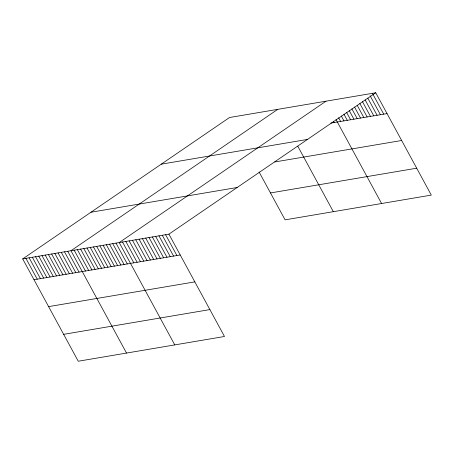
<?xml version="1.0" encoding="UTF-8"?>
<svg xmlns="http://www.w3.org/2000/svg" width="454" height="454" viewBox="0 0 454 454"><rect width="100%" height="100%" fill="white"/><g stroke="black" fill="none" stroke-linecap="round" stroke-linejoin="round"><path stroke-width="0.68" d="M22.7 258.899L168.916 234.151L224.48 336.488L78.264 361.236L22.7 258.899L229.52 117.512L375.736 92.764L431.3 195.101L285.084 219.849L259.109 172.009M277.774 109.346L70.949 250.733L126.513 353.07M326.023 101.18L119.203 242.567L174.767 344.904M168.916 234.151L375.736 92.764M330.898 123.091L387.041 113.591M161.272 164.172L307.483 139.423M274.732 161.97L401.648 140.49M90.953 212.239L237.164 187.496M270.482 192.95L416.693 168.201M34.005 279.726L180.221 254.978M48.612 306.62L194.828 281.877M63.656 334.337L209.873 309.588M372.422 93.325L383.726 114.153M370.106 95.726L380.412 114.714M367.791 98.121L377.098 115.271M365.141 99.908L373.784 115.832M362.491 101.696L370.47 116.394M359.84 103.484L367.155 116.956M357.19 105.266L363.841 117.518M354.546 107.053L360.527 118.08M351.895 108.841L357.213 118.636M349.245 110.623L353.899 119.198M346.595 112.41L350.584 119.76M343.945 114.198L347.27 120.321M341.3 115.98L343.956 120.883M338.65 117.768L340.642 121.445M336 119.555L381.587 203.517M333.446 121.326L334.116 122.546M297.841 146.307L333.338 211.683M165.602 234.712L176.907 255.54M162.288 235.274L173.593 256.101M158.974 235.836L170.278 256.663M155.66 236.398L166.964 257.219M152.345 236.96L163.65 257.781M149.031 237.516L160.336 258.343M145.717 238.078L157.022 258.905M142.403 238.639L153.707 259.467M139.089 239.201L150.393 260.029M135.774 239.763L147.079 260.585M132.46 240.325L143.765 261.146M129.146 240.887L140.451 261.708M125.832 241.443L137.136 262.27M122.518 242.005L133.822 262.832M115.986 243.111L127.29 263.939M112.768 243.656L124.078 264.478M109.55 244.201L120.86 265.022M106.332 244.746L117.643 265.567M103.12 245.291L114.425 266.112M99.903 245.835L111.207 266.657M96.685 246.38L107.99 267.202M93.467 246.925L104.778 267.747M90.25 247.464L101.56 268.291M87.037 248.009L98.342 268.836M83.82 248.554L95.124 269.381M80.602 249.098L91.907 269.926M77.384 249.643L88.689 270.471M74.167 250.188L85.477 271.015M67.737 251.278L79.041 272.105M64.519 251.822L75.824 272.644M61.301 252.367L72.606 273.189M58.084 252.912L69.388 273.734M54.866 253.457L66.176 274.278M51.648 254.002L62.958 274.823M48.436 254.546L59.741 275.368M45.218 255.091L56.523 275.913M42.001 255.63L53.305 276.458M38.783 256.175L50.093 277.002M35.565 256.72L46.875 277.547M32.348 257.265L43.658 278.092M29.135 257.81L40.44 278.637M25.918 258.354L37.222 279.182"/></g></svg>
